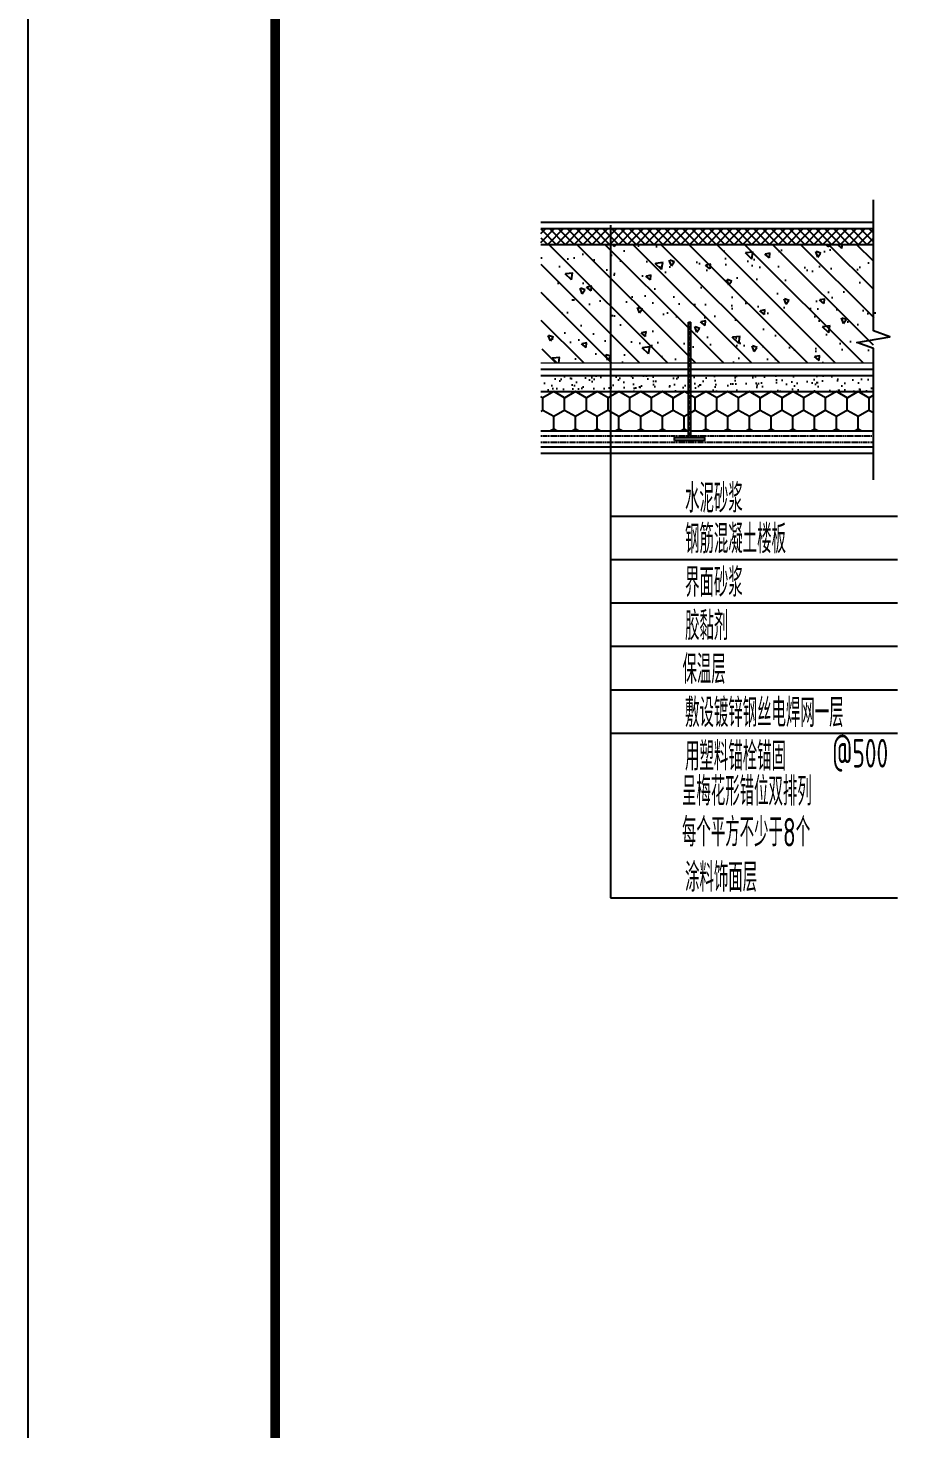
# Model space of a CAD drawing. Extents: x -518115 to 790560, y -210384 to 1628073.
# Drawn here: x 406314 to 408557, y 925235 to 928779 of the extents above; entities that cross this region are included whole.
import ezdxf

# ---------------------------------------------------------------- set-up
doc = ezdxf.new("R2010")
doc.units = 0
doc.header["$LTSCALE"] = 1000
doc.header["$MEASUREMENT"] = 0
doc.linetypes.add('DASH', pattern=[0.35, 0.25, -0.1])
for name, color, linetype in [('PUB_DIM', 3, 'Continuous'), ('PUB_TEXT', 4, 'Continuous'), ('图框', 140, 'Continuous')]:
    doc.layers.add(name, color=color, linetype=linetype)
doc.layers.add('yichutu', color=7, linetype='Continuous', true_color=0xffffff, plot=False)
doc.styles.get("Standard").update_dxf_attribs({"font": 'gbenor.shx', "bigfont": 'gbcbig.shx'})
pattern_1 = [(45, (-32226.797, 33580.317), (-44.90128, 44.90128), []), (135, (-32226.797, 33580.317), (-44.90128, -44.90128), [])]

# ---------------------------------------------------------------- blocks, each defined once
blk = doc.blocks.new('A$C72245D93')
at = {"layer": '图框'}
blk.add_lwpolyline([(0, 0), (21025, 0), (21025, -14850), (0, -14850)], close=True, dxfattribs=at)
blk.add_lwpolyline([(0, 0), (21025, 0), (21025, -14850), (0, -14850)], close=True, dxfattribs=at)
at = {"layer": '图框', "const_width": 25}
blk.add_lwpolyline([(20775, -14600), (20775, -250), (625, -250), (625, -14600)], close=True, dxfattribs=at)
blk = doc.blocks.new('yct-841-594-84100-59399.9999999999-100-1000.0')
at = {"layer": 'yichutu', "color": 7, "true_color": 0xffffff}
blk.add_lwpolyline([(0, 0), (0, 59400), (84100, 59400), (84100, 0)], close=True, dxfattribs=at)
blk = doc.blocks.new('A$C617850AE')
h = blk.add_hatch()
h.set_pattern_fill('ANSI37', color=256, scale=40, style=0)
h.set_pattern_definition(pattern_1)
h.paths.add_polyline_path([(-1460, 5484), (-1460, 5324), (1905, 5324), (1905, 5484)])
h = blk.add_hatch()
h.set_pattern_fill('ANSI37', color=256, scale=40, style=0)
h.set_pattern_definition(pattern_1)
h.paths.add_polyline_path([(-1460, 5484), (-1460, 5324), (1905, 5324), (1905, 5484)])
h = blk.add_hatch()
h.set_pattern_fill('钢筋混凝土', color=256, scale=80, angle=90, style=0)
h.set_pattern_definition([(135, (469901.02, -754452.39), (-141.421356, -141.421356), []), (140, (469901, -754452.4), (50.2017, 573.80815), [60, -660]), (85, (469901, -754452.4), (-601.7537, -111.00107), [48, -528]), (190.4514, (469905.2, -754404.57), (-551.55163, 462.8075), [50.99215, -560.9137]), (136.1842, (469741, -754452.4), (132.4152, 853.79284), [90, -990]), (186.6356, (469752.06, -754381.2), (-779.2943, 747.7302), [76.4882, -841.3704]), (81.1842, (469741, -754452.4), (-779.2949, 747.72956), [72, -792]), (111, (469781, -754372.4), (322.09511, 477.52564), [60, -660]), (56, (469781, -754372.4), (-580.12004, 194.65227), [48, -528]), (161.4514, (469807.86, -754332.6), (-258.0244, 672.1781), [50.99215, -560.9137]), (127.5, (469901.02, -754452.39), (-266.315083, 9.727884), [0, -521.6, 0, -536, 0, -530]), (97.5, (469901.02, -754452.39), (-315.52937, 210.45563), [0, -305.6, 0, -509.6, 0, -202]), (57.5, (469901.02, -754630.79), (18.043897, 427.05795), [0, -200, 0, -624, 0, -828]), (47.5, (469901.02, -754710.8), (-80.08399, 466.54894), [0, -260, 0, -414.4, 0, -588])])
h.paths.add_polyline_path([(34, 4124), (34, 4538), (58, 4538), (58, 4124), (1905, 4124), (1905, 4489), (1737, 4550), (2073, 4609), (1905, 4669), (1905, 5324), (-1460, 5324), (-1460, 4354), (-1292, 4294), (-1628, 4235), (-1460, 4174), (-1460, 4124)])
h = blk.add_hatch()
h.set_pattern_fill('钢筋混凝土', color=256, scale=80, angle=90, style=0)
h.set_pattern_definition([(135, (469901.02, -754452.39), (-141.421356, -141.421356), []), (140, (469901, -754452.4), (50.2017, 573.80815), [60, -660]), (85, (469901, -754452.4), (-601.7537, -111.00107), [48, -528]), (190.4514, (469905.2, -754404.57), (-551.55163, 462.8075), [50.99215, -560.9137]), (136.1842, (469741, -754452.4), (132.4152, 853.79284), [90, -990]), (186.6356, (469752.06, -754381.2), (-779.2943, 747.7302), [76.4882, -841.3704]), (81.1842, (469741, -754452.4), (-779.2949, 747.72956), [72, -792]), (111, (469781, -754372.4), (322.09511, 477.52564), [60, -660]), (56, (469781, -754372.4), (-580.12004, 194.65227), [48, -528]), (161.4514, (469807.86, -754332.6), (-258.0244, 672.1781), [50.99215, -560.9137]), (127.5, (469901.02, -754452.39), (-266.315083, 9.727884), [0, -521.6, 0, -536, 0, -530]), (97.5, (469901.02, -754452.39), (-315.52937, 210.45563), [0, -305.6, 0, -509.6, 0, -202]), (57.5, (469901.02, -754630.79), (18.043897, 427.05795), [0, -200, 0, -624, 0, -828]), (47.5, (469901.02, -754710.8), (-80.08399, 466.54894), [0, -260, 0, -414.4, 0, -588])])
h.paths.add_polyline_path([(34, 4124), (34, 4538), (58, 4538), (58, 4124), (1905, 4124), (1905, 4489), (1737, 4550), (2073, 4609), (1905, 4669), (1905, 5324), (-1460, 5324), (-1460, 4354), (-1292, 4294), (-1628, 4235), (-1460, 4174), (-1460, 4124)])
h = blk.add_hatch()
h.set_pattern_fill('ANSI32', color=256, scale=8, angle=90, style=0)
h.set_pattern_definition([(135, (469901.02, -754452.385), (-26.9407684, -26.9407684), []), (135, (469901.02, -754434.425), (-26.9407684, -26.9407684), [])])
h.paths.add_polyline_path([(34, 4538), (34, 3371), (58, 3371), (58, 4538)])
h = blk.add_hatch()
h.set_pattern_fill('ANSI32', color=256, scale=8, angle=90, style=0)
h.set_pattern_definition([(135, (469901.02, -754452.385), (-26.9407684, -26.9407684), []), (135, (469901.02, -754434.425), (-26.9407684, -26.9407684), [])])
h.paths.add_polyline_path([(34, 4538), (34, 3371), (58, 3371), (58, 4538)])
h = blk.add_hatch()
h.set_pattern_fill('粉刷', color=256, scale=40, angle=90, style=0)
h.set_pattern_definition([(127.5, (469901.02, -754452.39), (-154.145902, -5.039469), [0, -121.6, 0, -136, 0, -130]), (97.5, (469901.02, -754452.39), (-225.771685, 141.582136), [0, -65.6, 0, -109.6, 0, -42]), (57.5, (469901.02, -754550.79), (-0.452724, 249.131349), [0, -40, 0, -144, 0, -188]), (47.5, (469901.02, -754550.79), (-70.214045, 240.49013), [0, -20, 0, -94.4, 0, -108])])
h.paths.add_polyline_path([(-1460, 3996), (-1460, 3836), (1905, 3836), (1905, 3996)])
h = blk.add_hatch()
h.set_pattern_fill('粉刷', color=256, scale=40, angle=90, style=0)
h.set_pattern_definition([(127.5, (469901.02, -754452.39), (-154.145902, -5.039469), [0, -121.6, 0, -136, 0, -130]), (97.5, (469901.02, -754452.39), (-225.771685, 141.582136), [0, -65.6, 0, -109.6, 0, -42]), (57.5, (469901.02, -754550.79), (-0.452724, 249.131349), [0, -40, 0, -144, 0, -188]), (47.5, (469901.02, -754550.79), (-70.214045, 240.49013), [0, -20, 0, -94.4, 0, -108])])
h.paths.add_polyline_path([(-1460, 3996), (-1460, 3836), (1905, 3836), (1905, 3996)])
h = blk.add_hatch()
h.set_pattern_fill('HONEY', color=256, scale=80, angle=90, style=0)
h.set_pattern_definition([(90, (469901.02, -754452.39), (-109.9852, 190.5), [127, -254]), (210, (469901.02, -754452.39), (-109.98524, -190.499977), [127, -254]), (150, (469901.02, -754452.39), (-219.97044, 2.3e-05), [-254, 127])])
h.paths.add_polyline_path([(34, 3436), (34, 3836), (-1460, 3836), (-1460, 3436)])
h.paths.add_polyline_path([(58, 3836), (58, 3436), (1905, 3436), (1905, 3836)])
h = blk.add_hatch()
h.set_pattern_fill('HONEY', color=256, scale=80, angle=90, style=0)
h.set_pattern_definition([(90, (469901.02, -754452.39), (-109.9852, 190.5), [127, -254]), (210, (469901.02, -754452.39), (-109.98524, -190.499977), [127, -254]), (150, (469901.02, -754452.39), (-219.97044, 2.3e-05), [-254, 127])])
h.paths.add_polyline_path([(34, 3436), (34, 3836), (-1460, 3836), (-1460, 3436)])
h.paths.add_polyline_path([(58, 3836), (58, 3436), (1905, 3436), (1905, 3836)])
for p, q in [((34, 3371), (34, 4538)), ((34, 4538), (58, 4538)), ((34, 3371), (34, 4538)), ((34, 4538), (58, 4538)), ((58, 3371), (58, 4538)), ((58, 3371), (58, 4538))]:
    blk.add_line(p, q)
for points in [[(-1460, 5548), (1905, 5548)], [(-1460, 5548), (1905, 5548)], [(-1460, 5484), (1905, 5484)], [(-1460, 5484), (1905, 5484)], [(-1460, 5324), (1905, 5324)], [(-1460, 5324), (1905, 5324)], [(-1460, 4060), (34, 4060)], [(-1460, 4060), (34, 4060)], [(-1460, 3996), (34, 3996)], [(-1460, 3996), (34, 3996)], [(58, 4060), (1905, 4060)], [(58, 4060), (1905, 4060)], [(58, 3996), (1905, 3996)], [(58, 3996), (1905, 3996)], [(-1460, 3836), (34, 3836)], [(-1460, 3836), (34, 3836)], [(58, 3836), (1905, 3836)], [(58, 3836), (1905, 3836)], [(-1460, 3436), (34, 3436)], [(-1460, 3436), (34, 3436)], [(58, 3436), (1905, 3436)], [(58, 3436), (1905, 3436)], [(-1460, 3276), (1905, 3276)], [(-1460, 3276), (1905, 3276)], [(-106, 3339), (-106, 3371), (198, 3371), (198, 3339), (-106, 3339)], [(-106, 3339), (-106, 3371), (198, 3371), (198, 3339), (-106, 3339)], [(-1460, 3212), (1905, 3212)], [(-1460, 3212), (1905, 3212)]]:
    blk.add_lwpolyline(points)
for points, const_width in [([(-1460, 4124), (34, 4124)], 16), ([(-1460, 4124), (34, 4124)], 16), ([(58, 4124), (1905, 4124)], 16), ([(58, 4124), (1905, 4124)], 16), ([(30, 3371), (62, 3371)], 8), ([(30, 3371), (62, 3371)], 8)]:
    blk.add_lwpolyline(points, dxfattribs=dict(const_width=const_width))
at = {"linetype": 'DASH', "ltscale": 0.05}
for points in [[(-1460, 3388), (34, 3388)], [(-1460, 3388), (34, 3388)], [(-1460, 3324), (1905, 3324)], [(-1460, 3324), (1905, 3324)], [(58, 3388), (1905, 3388)], [(58, 3388), (1905, 3388)]]:
    blk.add_lwpolyline(points, dxfattribs=at)
at = {"layer": 'PUB_DIM'}
for p, q in [((-753, 5518), (-753, 2338)), ((-753, 5518), (-753, 2338)), ((-753, 2575), (2148, 2575)), ((-753, 2575), (2148, 2575)), ((-753, 2338), (-753, -1288)), ((-753, 2338), (-753, -1288)), ((-753, 2136), (2148, 2136)), ((-753, 2136), (2148, 2136)), ((-753, 1696), (2148, 1696)), ((-753, 1696), (2148, 1696)), ((-753, 1257), (2148, 1257)), ((-753, 1257), (2148, 1257)), ((-753, 817), (2148, 817)), ((-753, 817), (2148, 817)), ((-753, 377), (2148, 377)), ((-753, 377), (2148, 377)), ((-753, -1288), (2148, -1288)), ((-753, -1288), (2148, -1288))]:
    blk.add_line(p, q, dxfattribs=at)
blk.add_lwpolyline([(1905, 2943), (1905, 4269), (1737, 4330), (2073, 4389), (1905, 4449), (1905, 5775)], dxfattribs=at)
blk.add_lwpolyline([(1905, 2943), (1905, 4269), (1737, 4330), (2073, 4389), (1905, 4449), (1905, 5775)], dxfattribs=at)
at = {"layer": 'PUB_TEXT', "width": 0.7}
for s, height, p in [('水泥砂浆', 289.4, (0, 2610)), ('水泥砂浆', 289.4, (0, 2610)), ('钢筋混凝土楼板', 289.4, (0, 2198)), ('钢筋混凝土楼板', 289.4, (0, 2198)), ('界面砂浆', 289.4, (0, 1758)), ('界面砂浆', 289.4, (0, 1758)), ('胶黏剂', 289.4, (0, 1319)), ('胶黏剂', 289.4, (0, 1319)), ('保温层', 289.4, (-26, 879)), ('保温层', 289.4, (-26, 879)), ('敷设镀锌钢丝电焊网一层', 289.36, (0, 440)), ('敷设镀锌钢丝电焊网一层', 289.36, (0, 440)), ('用塑料锚栓锚固', 289.4, (0, 0)), ('用塑料锚栓锚固', 289.4, (0, 0)), ('@500', 289.4, (1488, 30)), ('@500', 289.4, (1488, 30)), ('呈梅花形错位双排列', 289.4, (-31, -355)), ('呈梅花形错位双排列', 289.4, (-31, -355)), ('每个平方不少于8个', 289.4, (-31, -769)), ('每个平方不少于8个', 289.4, (-31, -769)), ('涂料饰面层', 289.4, (0, -1226)), ('涂料饰面层', 289.4, (0, -1226))]:
    blk.add_text(s, height=height, dxfattribs=at).set_placement(p)

msp = doc.modelspace()

# ---------------------------------------------------------------- block references
msp.add_blockref('A$C72245D93', (406314.1, 936632.1))
at = {"xscale": 0.25, "yscale": 0.25, "zscale": 0.25}
msp.add_blockref('A$C617850AE', (407975.9, 926900.8), dxfattribs=at)
at = {"layer": 'yichutu', "xscale": 0.25, "yscale": 0.25, "zscale": 0.25}
msp.add_blockref('yct-841-594-84100-59399.9999999999-100-1000.0', (406314.1, 921782.1), dxfattribs=at)

doc.saveas('drawing.dxf')
